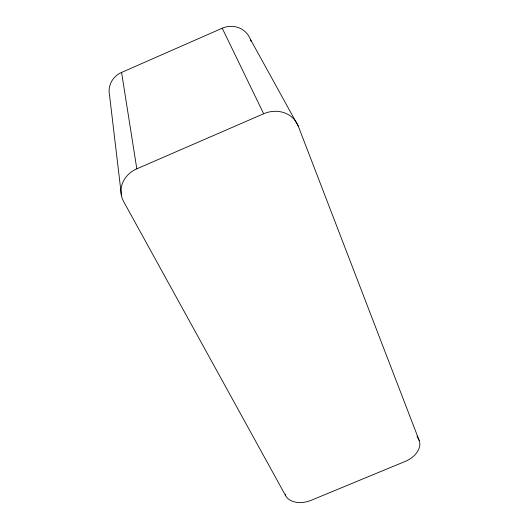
<?xml version="1.0" encoding="UTF-8"?>
<svg xmlns="http://www.w3.org/2000/svg" width="529" height="529" viewBox="0 0 529 529"><rect width="100%" height="100%" fill="white"/><g stroke="black" fill="none" stroke-linecap="round" stroke-linejoin="round"><path stroke-width="0.79" d="M121.584 72.427L222.226 28.216A21.854 20.948 -38.8 0 1 250.323 39.166L298.257 126.1L419.186 440.485A20.743 14.177 -22.8 0 1 405.28 461.387L311.164 500.308A20.624 14.058 -17.9 0 1 285.7 495.792L123.687 201.635A27.329 24.189 -6.3 0 1 136.813 168.824L121.584 72.427A21.868 20.618 4.6 0 0 109.51 94.936L121.458 195.677M136.813 168.824L263.667 113.755A27.376 24.605 -28.6 0 1 298.257 126.1M222.226 28.216L263.667 113.755M417.044 436.028L419.186 440.485M250.323 39.166L251.229 41.474M285.25 494.205L285.7 495.792"/></g></svg>
